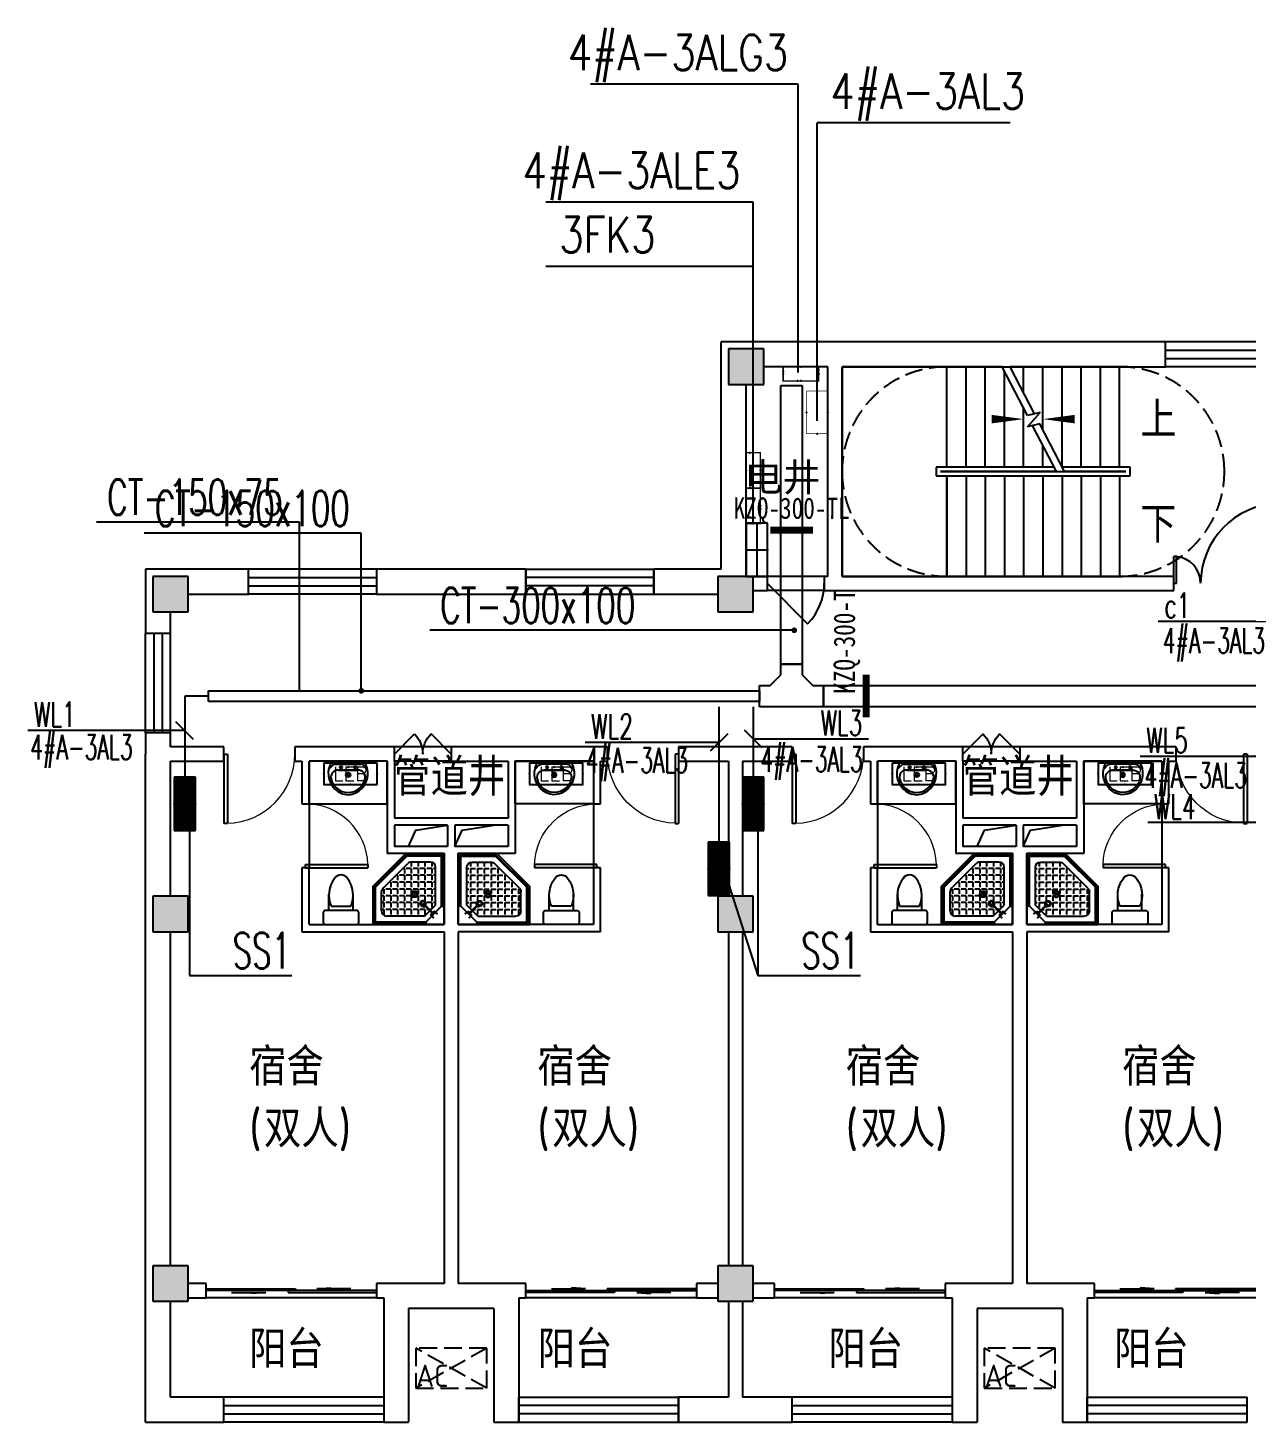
# Model space of a CAD drawing. Extents: x 1725663 to 4653551, y -550461 to 248782.
# Drawn here: x 2058594 to 2075735, y -387154 to -367536 of the extents above; entities that cross this region are included whole.
import ezdxf
from ezdxf.enums import TextEntityAlignment as Align

# ---------------------------------------------------------------- set-up
doc = ezdxf.new("R2010")
doc.units = 0
doc.header["$LTSCALE"] = 1000
doc.linetypes.add('DASH', pattern=[0.35, 0.25, -0.1])
for name, color, linetype in [('0-底图', 7, 'Continuous'), ('A-FLOR-STRS', 140, 'Continuous'), ('CABLETRAY', 4, 'Continuous'), ('CABLETRAY_DIM', 3, 'Continuous'), ('CLAYER', 7, 'Continuous'), ('COLUMN', 255, 'Continuous'), ('DBZ', 7, 'Continuous'), ('DIM-照明', 3, 'Continuous'), ('DIM-箱柜', 7, 'Continuous'), ('DIM_SYMB', 3, 'Continuous'), ('DOOR_FIRE', 4, 'Continuous'), ('EQUIP-箱柜', 3, 'Continuous'), ('PUB_HATCH', 8, 'Continuous'), ('PUB_TEXT', 7, 'Continuous'), ('STAIR', 2, 'Continuous'), ('TEL_LEAD', 3, 'Continuous'), ('TEL_TEXT', 7, 'Continuous'), ('WALL', 2, 'Continuous'), ('WINDOW', 4, 'Continuous'), ('WIRE-照明', 6, 'Continuous'), ('抗震支吊架', 2, 'Continuous'), ('洁具', 213, 'Continuous'), ('空调外机', 211, 'Continuous')]:
    doc.layers.add(name, color=color, linetype=linetype)
doc.styles.add('_TCH_DIM', font='SIMPLEX', dxfattribs={"width": 0.8, "height": 5, "bigfont": 'HZTXT'})
doc.styles.add('_TEL_DIM', font='SIMPLEX', dxfattribs={"width": 0.8, "height": 3.5, "bigfont": 'HZTXT'})
doc.styles.add('kzcad', font='', dxfattribs={"width": 0.8})
doc.styles.get("Standard").update_dxf_attribs({"font": 'geniso.shx', "bigfont": 'hztxt.shx'})
doc.styles.add('黑体', font='')
doc.styles.get('kzcad').set_extended_font_data('SimSun')
doc.styles.get('黑体').set_extended_font_data('SimHei')

# ---------------------------------------------------------------- blocks, each defined once
blk = doc.blocks.new('$equip_U$00000177(WIN7-PC-dian)')
at = {"const_width": 0.02}
blk.add_lwpolyline([(-0.6, 0.6), (0.6, 0.6), (0.6, 0), (-0.6, 0)], close=True, dxfattribs=at)
for p in [(0, 0.6), (-0.6, 0.3), (0, 0), (0.6, 0.3)]:
    blk.add_point(p)
at = {"color": 7, "style": '_TEL_DIM', "flags": 1}
for tag in ['A', 'REMARK']:
    blk.add_attdef(tag, text='', height=0.00002, dxfattribs=at).set_placement((0, 0), align=Align.MIDDLE_CENTER)
blk = doc.blocks.new('fdsefg')
at = {"layer": 'EQUIP-箱柜', "const_width": 20}
blk.add_lwpolyline([(21301, 11505), (21801, 11505), (21801, 11305), (21301, 11305)], close=True, dxfattribs=at)
at = {"layer": 'EQUIP-箱柜'}
for p in [(21601, 11505), (21301, 11355), (21801, 11372)]:
    blk.add_point(p, dxfattribs=at)
blk = doc.blocks.new('$equip_U$00000181(WIN7-PC-dian)')
for p in [(0, 0.4), (-0.5, 0.2), (0, 0), (0.5, 0.2)]:
    blk.add_point(p)
at = {"xscale": 0.002, "yscale": 0.002, "zscale": 0.002}
blk.add_blockref('fdsefg', (-43.101, -22.61), dxfattribs=at)
at = {"color": 7, "style": '_TEL_DIM', "flags": 1}
for tag in ['A', 'REMARK']:
    blk.add_attdef(tag, text='', height=0.00002, dxfattribs=at).set_placement((0, 0), align=Align.MIDDLE_CENTER)
at = {"color": 7, "style": '_TEL_DIM'}
blk.add_attdef('$TEXT$', text='', height=0.00002, dxfattribs=at).set_placement((0.1, 0), align=Align.MIDDLE_CENTER)
blk = doc.blocks.new('*X490')
at = {"color": 0}
for p, q in [((-250, 33), (-83, 200)), ((-250, 68), (-118, 200)), ((-250, 104), (-154, 200)), ((-250, 139), (-189, 200)), ((-250, 174), (-224, 200)), ((-247, 0), (-47, 200)), ((-212, 0), (-12, 200)), ((-177, 0), (23, 200)), ((-141, 0), (59, 200)), ((-106, 0), (94, 200)), ((-71, 0), (129, 200)), ((-35, 0), (165, 200)), ((0, 0), (200, 200)), ((35, 0), (235, 200)), ((71, 0), (250, 179)), ((106, 0), (250, 144)), ((141, 0), (250, 109)), ((177, 0), (250, 73)), ((212, 0), (250, 38)), ((247, 0), (250, 3))]:
    blk.add_line(p, q, dxfattribs=at)
blk = doc.blocks.new('$equip$00002943')
for p, q in [((-0.75, 0.6), (-0.75, 0)), ((0.75, 0.6), (-0.75, 0.6)), ((0.75, 0), (0.75, 0.6)), ((-0.75, 0), (0.75, 0))]:
    blk.add_line(p, q)
for points, const_width in [([(-0.75, 0.3), (0.75, 0.3)], 0.6), ([(-0.75, 0.6), (-0.75, 0), (0.75, 0), (0.75, 0.6), (-0.75, 0.6), (-0.75, 0)], 0.02)]:
    blk.add_lwpolyline(points, dxfattribs=dict(const_width=const_width))
for p in [(0, 0.6), (-0.75, 0.3), (0, 0), (0.75, 0.3)]:
    blk.add_point(p)
at = {"xscale": 0.00300000000061118, "yscale": 0.00300000000061118, "zscale": 0.00300000000061118}
blk.add_blockref('*X490', (0, 0), dxfattribs=at)
at = {"color": 7, "style": '_TEL_DIM', "flags": 1}
for tag in ['A', 'REMARK']:
    blk.add_attdef(tag, text='', height=0.00002, dxfattribs=at).set_placement((0, 0), align=Align.MIDDLE_CENTER)
blk = doc.blocks.new('$equip$00002936')
for p, q in [((-0.75, 0.6), (-0.75, 0)), ((0.75, 0.6), (-0.75, 0.6)), ((0, 0), (0, 0.6)), ((0.75, 0), (0.75, 0.6)), ((-0.75, 0.3), (0.75, 0.3)), ((-0.75, 0), (0.75, 0))]:
    blk.add_line(p, q)
at = {"const_width": 0.02}
blk.add_lwpolyline([(-0.75, 0.6), (-0.75, 0), (0.75, 0), (0.75, 0.6), (-0.75, 0.6), (-0.75, 0)], dxfattribs=at)
for p in [(0, 0.6), (-0.75, 0.3), (0, 0), (0.75, 0.3)]:
    blk.add_point(p)
at = {"color": 7, "style": '_TEL_DIM', "flags": 1}
for tag in ['A', 'REMARK']:
    blk.add_attdef(tag, text='', height=0.00002, dxfattribs=at).set_placement((0, 0), align=Align.MIDDLE_CENTER)
blk = doc.blocks.new('$equip$00002908')
for p, q in [((0.75, 0.6), (-0.75, 0.6)), ((-0.75, 0.6), (-0.75, 0)), ((0.75, 0), (0.75, 0.6)), ((-0.75, 0), (0.75, 0))]:
    blk.add_line(p, q)
at = {"const_width": 0.04}
blk.add_lwpolyline([(-0.75, 0.6), (-0.75, 0), (0.75, 0), (0.75, 0.6), (-0.75, 0.6), (-0.75, 0)], dxfattribs=at)
for p in [(0, 0.6), (-0.75, 0.3), (0, 0), (0.75, 0.3)]:
    blk.add_point(p)
at = {"color": 7, "style": '_TEL_DIM'}
blk.add_attdef('$TEXT$', text='', height=0.4, dxfattribs=at).set_placement((0, 0.3), align=Align.MIDDLE_CENTER)
at = {"color": 7, "style": '_TEL_DIM', "flags": 1}
for tag in ['A', 'REMARK']:
    blk.add_attdef(tag, text='', height=0.00002, dxfattribs=at).set_placement((0, 0), align=Align.MIDDLE_CENTER)
blk = doc.blocks.new('1F平面-CAD导入_dwg_Drawing4_t3_dwg_$plan$00001613-474159-1F-927810-1F')
at = {"layer": '洁具'}
for p, q in [((-30, 250), (-170, 250)), ((-200, 170), (-430, 170)), ((-260, -140), (-260, 140)), ((-200, -170), (-200, -220)), ((-170, -250), (-30, -250))]:
    blk.add_line(p, q, dxfattribs=at)
for points in [[(-200, 220), (-200, 170), (-200, -170), (-430, -170)], [(0, -220), (0, 220)]]:
    blk.add_lwpolyline(points, dxfattribs=at)
for centre, radius, start, end in [((-170, 220), 30, 90, 180), ((-30, 220), 30, 0, 90), ((-590, 0), 110, 123.4509, 236.5491), ((-413, -227), 398, 67.4505, 126.6381), ((-413, 227), 398, 233.3619, 292.5495), ((-170, -220), 30, 180, 270), ((-30, -220), 30, 270, 0)]:
    blk.add_arc(centre, radius, start, end, dxfattribs=at)
blk = doc.blocks.new('$lvtry$00000169')
at = {"color": 0}
for p, q in [((259, -36), (259, 0)), ((259, -36), (36, -259)), ((276, -120), (120, -276)), ((144, -151), (291, -298)), ((151, -144), (298, -291)), ((259, -24), (976, -24)), ((259, -36), (964, -36)), ((270, -213), (270, -143)), ((276, -120), (808, -120)), ((366, -213), (366, -143)), ((462, -213), (462, -143)), ((558, -213), (558, -143)), ((655, -213), (655, -143)), ((751, -213), (751, -143)), ((847, -213), (847, -143)), ((880, -192), (880, -460)), ((964, -36), (976, -24)), ((964, -36), (964, -525)), ((976, -24), (976, -530)), ((36, -259), (0, -259)), ((24, -259), (24, -976)), ((36, -259), (36, -964)), ((120, -276), (120, -808)), ((120, -309), (147, -309)), ((173, -309), (173, -239)), ((173, -309), (243, -309)), ((173, -405), (173, -335)), ((183, -213), (205, -213)), ((220, -213), (243, -213)), ((270, -213), (340, -213)), ((270, -263), (270, -239)), ((270, -405), (270, -335)), ((334, -309), (340, -309)), ((366, -213), (436, -213)), ((366, -309), (366, -239)), ((366, -309), (436, -309)), ((366, -405), (366, -335)), ((462, -213), (532, -213)), ((462, -309), (462, -239)), ((462, -309), (532, -309)), ((462, -405), (462, -335)), ((558, -213), (628, -213)), ((558, -309), (558, -239)), ((558, -309), (628, -309)), ((558, -405), (558, -335)), ((655, -213), (725, -213)), ((655, -309), (655, -239)), ((655, -309), (725, -309)), ((655, -405), (655, -335)), ((751, -213), (821, -213)), ((751, -309), (751, -239)), ((751, -309), (821, -309)), ((751, -405), (751, -335)), ((847, -213), (880, -213)), ((847, -309), (847, -239)), ((847, -309), (880, -309)), ((847, -405), (847, -335)), ((120, -405), (147, -405)), ((120, -501), (147, -501)), ((173, -405), (243, -405)), ((173, -501), (173, -431)), ((173, -501), (243, -501)), ((173, -598), (173, -528)), ((270, -405), (340, -405)), ((270, -501), (270, -431)), ((270, -501), (340, -501)), ((270, -598), (270, -528)), ((366, -405), (379, -405)), ((366, -501), (366, -431)), ((366, -501), (436, -501)), ((366, -598), (366, -528)), ((462, -405), (532, -405)), ((462, -501), (462, -431)), ((462, -501), (532, -501)), ((462, -598), (462, -528)), ((859, -511), (511, -859)), ((964, -525), (525, -964)), ((976, -530), (530, -976)), ((558, -405), (628, -405)), ((558, -501), (558, -431)), ((558, -501), (628, -501)), ((558, -598), (558, -528)), ((655, -405), (725, -405)), ((655, -501), (655, -431)), ((655, -501), (725, -501)), ((655, -598), (655, -528)), ((751, -405), (821, -405)), ((751, -501), (751, -431)), ((751, -501), (821, -501)), ((751, -598), (751, -528)), ((847, -405), (880, -405)), ((847, -501), (847, -431)), ((847, -501), (867, -501)), ((964, -525), (976, -530)), ((120, -598), (147, -598)), ((120, -694), (147, -694)), ((173, -598), (243, -598)), ((173, -694), (173, -624)), ((173, -694), (243, -694)), ((173, -790), (173, -720)), ((270, -598), (340, -598)), ((270, -694), (270, -624)), ((270, -694), (340, -694)), ((270, -790), (270, -720)), ((366, -598), (436, -598)), ((366, -694), (366, -624)), ((366, -694), (436, -694)), ((366, -790), (366, -720)), ((462, -598), (532, -598)), ((462, -694), (462, -624)), ((462, -694), (532, -694)), ((462, -790), (462, -720)), ((558, -598), (628, -598)), ((558, -694), (558, -624)), ((558, -694), (628, -694)), ((558, -790), (558, -720)), ((655, -598), (725, -598)), ((655, -694), (655, -624)), ((655, -694), (676, -694)), ((751, -598), (773, -598)), ((36, -964), (24, -976)), ((24, -976), (530, -976)), ((36, -964), (525, -964)), ((120, -790), (147, -790)), ((173, -790), (243, -790)), ((173, -878), (173, -816)), ((192, -880), (460, -880)), ((270, -790), (340, -790)), ((270, -880), (270, -816)), ((366, -790), (436, -790)), ((366, -880), (366, -816)), ((462, -790), (532, -790)), ((462, -880), (462, -816)), ((525, -964), (530, -976)), ((558, -790), (580, -790))]:
    blk.add_line(p, q, dxfattribs=at)
blk.add_lwpolyline([(0, 0), (0, -1000), (540, -1000), (1000, -540), (1000, 0)], close=True)
for points in [[(0, 0), (0, -1000)], [(0, 0), (1000, 0)], [(1000, 0), (1000, -540)], [(136, -190), (148, -178), (132, -162), (121, -174)], [(190, -136), (178, -148), (162, -132), (174, -121)], [(1000, -540), (540, -1000)], [(0, -1000), (540, -1000)]]:
    blk.add_lwpolyline(points, close=True, dxfattribs=at)
for radius in [43.8, 31.1]:
    blk.add_circle((416, -428), radius, dxfattribs=at)
for centre, radius, start, end in [((808, -192), 72, 0, 90), ((296, -296), 40.6, 142.583, 128.4197), ((296, -296), 28.6, 145.828, 125.6599), ((808, -460), 72, 315, 0), ((192, -808), 72, 180, 270), ((460, -808), 72, 270, 315)]:
    blk.add_arc(centre, radius, start, end, dxfattribs=at)
for p in [(103, -156, 0), (156, -102, 0), (416, -428, 0)]:
    blk.add_point(p, dxfattribs=at)
blk = doc.blocks.new('$lvtry$00000178')
at = {"color": 0}
for p, q in [((-238, 0), (238, 0)), ((-214, -36), (-272, -91)), ((-180, -23), (180, -23)), ((-142, -105), (140, -105)), ((140, -105), (-142, -105)), ((216, -37), (268, -91))]:
    blk.add_line(p, q, dxfattribs=at)
blk.add_lwpolyline([(-104, -430, 0.224698), (110, -425, 0.348046), (269, -79), (239, 0), (-241, 0), (-271, -79, 0.356844)], format="xyb", close=True, dxfattribs=at)
for centre, radius in [((-100, -65), 16.3), ((1, -172), 31.6), ((100, -65), 16.3)]:
    blk.add_circle(centre, radius, dxfattribs=at)
at = {"color": 0, "lineweight": 13}
blk.add_circle((1, -172), 23, dxfattribs=at)
at = {"color": 0}
for centre, radius, start, end in [((-142, -205), 100, 90, 190.5602), ((-180, -73), 50, 90, 133.181), ((140, -205), 100, 349.4398, 90), ((180, -73), 50, 44.5607, 90), ((-1, -179), 243, 190.5602, 349.4398)]:
    blk.add_arc(centre, radius, start, end, dxfattribs=at)
for p in [(0, -65), (1, -172)]:
    blk.add_point(p, dxfattribs=at)
blk = doc.blocks.new('A$C70365C93')
at = {"layer": '洁具'}
blk.add_lwpolyline([(-1900, 2300), (-1900, 1700), (-800, 1700), (-800, 2300)], close=True, dxfattribs=at)
blk.add_blockref('$lvtry$00000178', (-1350, 2280), dxfattribs=at)
at = {"layer": '洁具', "rotation": 180}
blk.add_blockref('$lvtry$00000169', (0, 0), dxfattribs=at)
at = {"layer": '洁具', "extrusion": (0, 0, -1), "xscale": -1, "zscale": -1, "rotation": 90}
blk.add_blockref('1F平面-CAD导入_dwg_Drawing4_t3_dwg_$plan$00001613-474159-1F-927810-1F', (1450, 0), dxfattribs=at)
blk = doc.blocks.new('A$Cf5a72a1b')
at = {"layer": '空调外机', "linetype": 'DASH'}
for p, q in [((1000, 563), (0, 0)), ((1000, 0), (0, 563))]:
    blk.add_line(p, q, dxfattribs=at)
blk.add_lwpolyline([(1000, 563), (0, 563), (0, 0), (1000, 0)], close=True, dxfattribs=at)
at = {"layer": 'PUB_TEXT'}
blk.add_text('AC', height=315, dxfattribs=at).set_placement((5, 18))
blk = doc.blocks.new('$DorLib2D$00000131')
at = {"color": 0, "linetype": 'Continuous'}
for p, q in [((0.15, 0.125), (0.2319, 0.1973)), ((0.2319, 0.1973), (0.2319, 0.125)), ((-0.5, 0.125), (-0.5, 0)), ((0.0192, 0.125), (-0.5, 0.125)), ((0.0192, 0), (0.0192, 0.125)), ((0.35, 0.125), (0.15, 0.125)), ((-0.5, 0), (0.0192, 0)), ((-0.024, 0), (0.5, 0)), ((-0.024, -0.125), (-0.024, 0)), ((0.5, 0), (0.5, -0.125)), ((-0.35, -0.125), (-0.15, -0.125)), ((-0.2319, -0.1973), (-0.2319, -0.125)), ((-0.15, -0.125), (-0.2319, -0.1973)), ((0.5, -0.125), (-0.024, -0.125))]:
    blk.add_line(p, q, dxfattribs=at)
blk = doc.blocks.new('$WINLIB2D$00000001')
at = {"color": 0}
for points in [[(-0.5, 0.5), (-0.5, -0.5)], [(-0.5, 0.5), (0.5, 0.5)], [(0.5, -0.5), (0.5, 0.5)], [(0.5, 0.1667), (-0.5, 0.1667)], [(0.5, -0.1667), (-0.5, -0.1667)], [(-0.5, -0.5), (0.5, -0.5)]]:
    blk.add_lwpolyline(points, dxfattribs=at)
blk = doc.blocks.new('$DorLib2D$00000114')
at = {"color": 0}
blk.add_line((0.5, 0), (-0.207, 0.707), dxfattribs=at)
blk.add_arc((0.5, 0), 1, 135, 180, dxfattribs=at)
blk = doc.blocks.new('$DorLib2D$00000225')
at = {"color": 0}
for p, q in [((0.475, -0.001), (0.475, 0.752)), ((0.475, 0.752), (0.5, 0.752)), ((0.5, -0.001), (0.5, 0.752)), ((-0.5, 0), (-0.5, 0.252)), ((-0.475, 0.252), (-0.5, 0.252)), ((-0.475, 0), (-0.475, 0.252)), ((-0.475, 0), (-0.5, 0)), ((0.475, -0.001), (0.5, -0.001))]:
    blk.add_line(p, q, dxfattribs=at)
for centre, radius, start, end in [((0.505, -0.002), 0.755, 92.2493, 179.7238), ((-0.501, 0.003), 0.251, 359.7899, 84.0974)]:
    blk.add_arc(centre, radius, start, end, dxfattribs=at)
blk = doc.blocks.new('$DorLib2D$00000116')
at = {"color": 0}
for p, q in [((-0.5, 0), (-0.146, 0.354)), ((0.5, 0), (0.146, 0.354))]:
    blk.add_line(p, q, dxfattribs=at)
for centre, start, end in [((-0.5, 0), 0, 45), ((0.5, 0), 135, 180)]:
    blk.add_arc(centre, 0.5, start, end, dxfattribs=at)
blk = doc.blocks.new('$DorLib2D$00000001')
for p, q in [((0.45, 0.975), (0.5, 0.975)), ((0.45, 0), (0.45, 0.975)), ((0.5, 0), (0.5, 0.975)), ((0.5, 0), (0.45, 0))]:
    blk.add_line(p, q)
at = {"lineweight": 13}
blk.add_arc((0.475, 0), 0.975, 91.4693, 180, dxfattribs=at)
blk = doc.blocks.new('ugjhk')
at = {"layer": 'PUB_HATCH'}
for points in [[(1505207, -290920.8), (1505207, -291420.8), (1505707, -291420.8), (1505707, -290920.8)], [(1497107, -294620.8), (1497607, -294620.8), (1497607, -294120.8), (1497107, -294120.8)], [(1505057, -294620.8), (1505557, -294620.8), (1505557, -294120.8), (1505057, -294120.8)], [(1497107, -299120.8), (1497607, -299120.8), (1497607, -298620.8), (1497107, -298620.8)], [(1505057, -299120.8), (1505557, -299120.8), (1505557, -298620.8), (1505057, -298620.8)], [(1497107, -304320.8), (1497607, -304320.8), (1497607, -303820.8), (1497107, -303820.8)], [(1505057, -304320.8), (1505557, -304320.8), (1505557, -303820.8), (1505057, -303820.8)]]:
    blk.add_hatch(color=256, dxfattribs=at).paths.add_polyline_path(points)
for points in [[(1500707, -297920.8), (1500810.6, -297690.5), (1501257, -297620.8)], [(1501357, -297920.8), (1501460.6, -297690.5), (1501907, -297620.8)], [(1508707, -297920.8), (1508810.6, -297690.5), (1509257, -297620.8)], [(1509357, -297920.8), (1509460.6, -297690.5), (1509907, -297620.8)]]:
    blk.add_lwpolyline(points)
at = {"layer": 'A-FLOR-STRS'}
for p, q in [((1508282, -291170.8), (1506807, -291170.8)), ((1506807, -291170.8), (1506807, -294120.8)), ((1509057.4, -291170.8), (1508282, -291170.8)), ((1508282, -292585.8), (1508282, -291170.8)), ((1508282, -292585.8), (1508282, -291170.8)), ((1508552, -292585.8), (1508552, -291170.8)), ((1508822, -292585.8), (1508822, -291170.8)), ((1509414.2, -291857.4), (1509057.4, -291170.8)), ((1509092, -292585.8), (1509092, -291237.3)), ((1510712, -291170.8), (1509170.1, -291170.8)), ((1509515.3, -291835.1), (1509170.1, -291170.8)), ((1509362, -291540), (1509362, -291170.8)), ((1509632, -292059.7), (1509632, -291170.8)), ((1509902, -292579.3), (1509902, -291170.8)), ((1510172, -292585.8), (1510172, -291170.8)), ((1510442, -292585.8), (1510442, -291170.8)), ((1510712, -292585.8), (1510712, -291170.8)), ((1509362, -292585.8), (1509362, -291756.9)), ((1509596.6, -291817.2), (1509414.2, -291857.4)), ((1509414.7, -292015.3), (1509596.6, -291817.2)), ((1509589, -291976.8), (1509414.7, -292015.3)), ((1509823.9, -292645.8), (1509487.9, -291999.2)), ((1509936.6, -292645.8), (1509589, -291976.8)), ((1509632, -292585.8), (1509632, -292276.5)), ((1509792.7, -292585.8), (1508132, -292585.8)), ((1508132, -292585.8), (1508132, -292705.8)), ((1509823.9, -292645.8), (1508192, -292645.8)), ((1508192, -292645.8), (1508192, -292645.8)), ((1508192, -292645.8), (1509823.9, -292645.8)), ((1509823.9, -292645.8), (1508282, -292645.8)), ((1508282, -292645.8), (1510712, -292645.8)), ((1510862, -292585.8), (1509905.4, -292585.8)), ((1510712, -292645.8), (1509936.6, -292645.8)), ((1510802, -292645.8), (1509936.6, -292645.8)), ((1509936.6, -292645.8), (1510802, -292645.8)), ((1510712, -292645.8), (1510712, -292645.8)), ((1510802, -292645.8), (1510802, -292645.8)), ((1510862, -292705.8), (1510862, -292585.8)), ((1508132, -292705.8), (1510862, -292705.8)), ((1508282, -292705.8), (1508282, -294120.8)), ((1508282, -294120.8), (1508282, -292705.8)), ((1508552, -292705.8), (1508552, -294120.8)), ((1508822, -292705.8), (1508822, -294120.8)), ((1509092, -292705.8), (1509092, -294120.8)), ((1509362, -292705.8), (1509362, -294120.8)), ((1509632, -292705.8), (1509632, -294120.8)), ((1509902, -292705.8), (1509902, -294120.8)), ((1510172, -292705.8), (1510172, -294120.8)), ((1510442, -292705.8), (1510442, -294120.8)), ((1510712, -292705.8), (1510712, -294120.8)), ((1506807, -294120.8), (1508282, -294120.8)), ((1508282, -294120.8), (1510712, -294120.8))]:
    blk.add_line(p, q, dxfattribs=at)
at = {"layer": 'COLUMN'}
for p, q in [((1505207, -290920.8), (1505207, -291420.8)), ((1505707, -290920.8), (1505207, -290920.8)), ((1505707, -291420.8), (1505707, -290920.8)), ((1505207, -291420.8), (1505707, -291420.8)), ((1497607, -294120.8), (1497107, -294120.8)), ((1497107, -294120.8), (1497107, -294620.8)), ((1497607, -294620.8), (1497607, -294120.8)), ((1505557, -294120.8), (1505057, -294120.8)), ((1505057, -294120.8), (1505057, -294620.8)), ((1505557, -294620.8), (1505557, -294120.8)), ((1497107, -294620.8), (1497607, -294620.8)), ((1505057, -294620.8), (1505557, -294620.8)), ((1497607, -298620.8), (1497107, -298620.8)), ((1497107, -298620.8), (1497107, -299120.8)), ((1497607, -299120.8), (1497607, -298620.8)), ((1505557, -298620.8), (1505057, -298620.8)), ((1505057, -298620.8), (1505057, -299120.8)), ((1505557, -299120.8), (1505557, -298620.8)), ((1497107, -299120.8), (1497607, -299120.8)), ((1505057, -299120.8), (1505557, -299120.8)), ((1497607, -303820.8), (1497107, -303820.8)), ((1497107, -303820.8), (1497107, -304320.8)), ((1497607, -304320.8), (1497607, -303820.8)), ((1505557, -303820.8), (1505057, -303820.8)), ((1505057, -303820.8), (1505057, -304320.8)), ((1505557, -304320.8), (1505557, -303820.8)), ((1497107, -304320.8), (1497607, -304320.8)), ((1505057, -304320.8), (1505557, -304320.8))]:
    blk.add_line(p, q, dxfattribs=at)
at = {"layer": 'DIM_SYMB'}
for points in [[(1510847, -293383.3, 0, 0, 0), (1507544.5, -293383.3, 0, 0, 0), (1507544.5, -291908.3, 0, 0, 0), (1509362, -291908.3, 0, 120, 0), (1508912, -291908.3, 0, 0, 0)], [(1510847, -291908.3, 0, 0, 0), (1509632, -291908.3, 0, 120, 0), (1510082, -291908.3, 0, 0, 0)]]:
    blk.add_lwpolyline(points, format="xyseb", dxfattribs=at)
at = {"layer": 'DOOR_FIRE'}
for p, q in [((1506557, -294120.8, 100), (1505757, -294120.8, 100)), ((1506557, -294320.8, 100), (1505757, -294320.8, 100)), ((1501307, -296520.8), (1500507, -296520.8)), ((1509307, -296520.8), (1508507, -296520.8)), ((1501307, -296720.8), (1500507, -296720.8)), ((1509307, -296720.8), (1508507, -296720.8))]:
    blk.add_line(p, q, dxfattribs=at)
at = {"layer": 'STAIR', "color": 9, "linetype": 'DASH'}
for p, q in [((1506807, -292645.8), (1506807, -292645.8)), ((1512187, -292645.8), (1512187, -292645.8))]:
    blk.add_line(p, q, dxfattribs=at)
for points in [[(1508282, -291170.8, 0.4142136), (1506807, -292645.8)], [(1510712, -291170.8, -0.4142136), (1512187, -292645.8)], [(1508282, -294120.8, -0.4142136), (1506807, -292645.8)], [(1510712, -294120.8, 0.4142136), (1512187, -292645.8)]]:
    blk.add_lwpolyline(points, format="xyb", dxfattribs=at)
at = {"layer": 'WALL'}
for p, q in [((1506707, -290820.8), (1505107, -290820.8)), ((1505107, -294020.8), (1505107, -290820.8)), ((1511357, -290820.8), (1506707, -290820.8)), ((1511357, -291170.8), (1511357, -290820.8)), ((1506607, -291170.8), (1505707, -291170.8)), ((1506607, -294120.8), (1506607, -291170.8)), ((1506807, -294120.8), (1506807, -291170.8)), ((1506807, -291170.8), (1511357, -291170.8)), ((1505457, -294120.8), (1505457, -291420.8)), ((1497007, -294020.8), (1497007, -294920.8)), ((1498457, -294020.8), (1497007, -294020.8)), ((1498457, -294370.8), (1498457, -294020.8)), ((1502357, -294020.8), (1500257, -294020.8)), ((1500257, -294020.8), (1500257, -294370.8)), ((1502357, -294370.8), (1502357, -294020.8)), ((1505107, -294020.8), (1504157, -294020.8)), ((1504157, -294020.8), (1504157, -294370.8)), ((1505757, -294120.8), (1505557, -294120.8)), ((1505757, -294320.8), (1505757, -294120.8)), ((1506607, -294120.8), (1506557, -294120.8)), ((1506557, -294120.8), (1506557, -294320.8)), ((1511477, -294120.8), (1506807, -294120.8)), ((1511477, -294320.8), (1511477, -294120.8)), ((1497607, -294370.8), (1498457, -294370.8)), ((1500257, -294370.8), (1502357, -294370.8)), ((1504157, -294370.8), (1505057, -294370.8)), ((1505557, -294320.8), (1505757, -294320.8)), ((1506557, -294320.8), (1506707, -294320.8)), ((1506707, -294320.8), (1511477, -294320.8)), ((1497357, -294920.8), (1497357, -294620.8)), ((1497007, -294920.8), (1497357, -294920.8)), ((1497357, -296320.8), (1497007, -296320.8)), ((1497007, -296320.8), (1497007, -296620.8)), ((1497357, -296520.8), (1497357, -296320.8)), ((1498107, -296520.8), (1497357, -296520.8)), ((1498107, -296720.8), (1498107, -296520.8)), ((1499207, -296520.8), (1499107, -296520.8)), ((1499107, -296520.8), (1499107, -296720.8)), ((1500407, -296520.8), (1499207, -296520.8)), ((1500507, -296520.8), (1500407, -296520.8)), ((1500507, -296720.8), (1500507, -296520.8)), ((1502207, -296520.8), (1501307, -296520.8)), ((1501307, -296520.8), (1501307, -296720.8)), ((1503407, -296520.8), (1502207, -296520.8)), ((1503507, -296520.8), (1503407, -296520.8)), ((1503507, -296720.8), (1503507, -296520.8)), ((1505307, -296520.8), (1504507, -296520.8)), ((1504507, -296520.8), (1504507, -296720.8)), ((1506107, -296520.8), (1505307, -296520.8)), ((1506107, -296720.8), (1506107, -296520.8)), ((1507207, -296520.8), (1507107, -296520.8)), ((1507107, -296520.8), (1507107, -296720.8)), ((1508407, -296520.8), (1507207, -296520.8)), ((1508507, -296520.8), (1508407, -296520.8)), ((1508507, -296720.8), (1508507, -296520.8)), ((1510207, -296520.8), (1509307, -296520.8)), ((1509307, -296520.8), (1509307, -296720.8)), ((1511407, -296520.8), (1510207, -296520.8)), ((1511507, -296520.8), (1511407, -296520.8)), ((1511507, -296720.8), (1511507, -296520.8)), ((1497007, -298870.8), (1497007, -296620.8)), ((1497357, -298620.8), (1497357, -296720.8)), ((1497357, -296720.8), (1498107, -296720.8)), ((1499107, -296720.8), (1499207, -296720.8)), ((1499207, -296720.8), (1499207, -297320.8)), ((1500407, -296720.8), (1499307, -296720.8)), ((1499307, -297320.8), (1499307, -296720.8)), ((1500407, -296720.8), (1500407, -297520.8)), ((1500507, -296720.8), (1500507, -297520.8)), ((1501307, -296720.8), (1502107, -296720.8)), ((1502107, -296720.8), (1502107, -297520.8)), ((1503307, -296720.8), (1502207, -296720.8)), ((1502207, -296720.8), (1502207, -297520.8)), ((1503307, -296720.8), (1503307, -297320.8)), ((1503407, -297320.8), (1503407, -296720.8)), ((1503407, -296720.8), (1503507, -296720.8)), ((1504507, -296720.8), (1505207, -296720.8)), ((1505207, -296720.8), (1505207, -298620.8)), ((1505407, -296720.8), (1506107, -296720.8)), ((1505407, -296720.8), (1505407, -298620.8)), ((1507107, -296720.8), (1507207, -296720.8)), ((1507207, -296720.8), (1507207, -297320.8)), ((1508407, -296720.8), (1507307, -296720.8)), ((1507307, -297320.8), (1507307, -296720.8)), ((1508407, -296720.8), (1508407, -297520.8)), ((1508507, -296720.8), (1508507, -297520.8)), ((1509307, -296720.8), (1510107, -296720.8)), ((1510107, -296720.8), (1510107, -297520.8)), ((1511307, -296720.8), (1510207, -296720.8)), ((1510207, -296720.8), (1510207, -297520.8)), ((1511307, -296720.8), (1511307, -297320.8)), ((1511407, -297320.8), (1511407, -296720.8)), ((1511407, -296720.8), (1511507, -296720.8)), ((1499207, -297320.8), (1499307, -297320.8)), ((1503307, -297320.8), (1503407, -297320.8)), ((1507207, -297320.8), (1507307, -297320.8)), ((1511307, -297320.8), (1511407, -297320.8)), ((1500407, -297520.8), (1500407, -298020.8)), ((1501307, -297520.8), (1500507, -297520.8)), ((1502107, -297520.8), (1501307, -297520.8)), ((1502207, -297520.8), (1502207, -298020.8)), ((1508407, -297520.8), (1508407, -298020.8)), ((1509307, -297520.8), (1508507, -297520.8)), ((1510107, -297520.8), (1509307, -297520.8)), ((1510207, -297520.8), (1510207, -298020.8)), ((1501257, -297620.8), (1500507, -297620.8)), ((1500507, -297620.8), (1500507, -297920.8)), ((1501257, -297620.8), (1501257, -297920.8)), ((1502107, -297620.8), (1501357, -297620.8)), ((1501357, -297620.8), (1501357, -297920.8)), ((1502107, -297620.8), (1502107, -297920.8)), ((1509257, -297620.8), (1508507, -297620.8)), ((1508507, -297620.8), (1508507, -297920.8)), ((1509257, -297620.8), (1509257, -297920.8)), ((1510107, -297620.8), (1509357, -297620.8)), ((1509357, -297620.8), (1509357, -297920.8)), ((1510107, -297620.8), (1510107, -297920.8)), ((1501257, -297920.8), (1500507, -297920.8)), ((1502107, -297920.8), (1501357, -297920.8)), ((1509257, -297920.8), (1508507, -297920.8)), ((1510107, -297920.8), (1509357, -297920.8)), ((1501207, -298020.8), (1500407, -298020.8)), ((1501207, -298020.8), (1501207, -299020.8)), ((1501407, -298020.8), (1501407, -299020.8)), ((1502207, -298020.8), (1501407, -298020.8)), ((1509207, -298020.8), (1508407, -298020.8)), ((1509207, -298020.8), (1509207, -299020.8)), ((1509407, -298020.8), (1509407, -299020.8)), ((1510207, -298020.8), (1509407, -298020.8)), ((1499307, -298220.8), (1499207, -298220.8)), ((1499207, -298220.8), (1499207, -299120.8)), ((1499307, -299020.8), (1499307, -298220.8)), ((1503407, -298220.8), (1503307, -298220.8)), ((1503307, -298220.8), (1503307, -299020.8)), ((1503407, -299120.8), (1503407, -298220.8)), ((1507307, -298220.8), (1507207, -298220.8)), ((1507207, -298220.8), (1507207, -299120.8)), ((1507307, -299020.8), (1507307, -298220.8)), ((1511407, -298220.8), (1511307, -298220.8)), ((1511307, -298220.8), (1511307, -299020.8)), ((1511407, -299120.8), (1511407, -298220.8)), ((1497007, -304220.8), (1497007, -298870.8)), ((1497357, -303820.8), (1497357, -299120.8)), ((1499207, -299120.8), (1501207, -299120.8)), ((1499307, -299020.8), (1501207, -299020.8)), ((1501207, -299120.8), (1501207, -304070.8)), ((1503307, -299020.8), (1501407, -299020.8)), ((1503407, -299120.8), (1501407, -299120.8)), ((1501407, -299120.8), (1501407, -304070.8)), ((1505207, -299120.8), (1505207, -303820.8)), ((1505407, -299120.8), (1505407, -303820.8)), ((1507207, -299120.8), (1509207, -299120.8)), ((1507307, -299020.8), (1509207, -299020.8)), ((1509207, -299120.8), (1509207, -304070.8)), ((1511307, -299020.8), (1509407, -299020.8)), ((1511407, -299120.8), (1509407, -299120.8)), ((1509407, -299120.8), (1509407, -304070.8)), ((1497007, -306020.8), (1497007, -304220.8)), ((1497857, -304070.8), (1497607, -304070.8)), ((1497857, -304270.8), (1497857, -304070.8)), ((1500607, -304070.8), (1500257, -304070.8)), ((1500257, -304070.8), (1500257, -304270.8)), ((1501207, -304070.8), (1500607, -304070.8)), ((1502007, -304070.8), (1501407, -304070.8)), ((1502357, -304070.8), (1502007, -304070.8)), ((1502357, -304270.8), (1502357, -304070.8)), ((1505057, -304070.8), (1504757, -304070.8)), ((1504757, -304070.8), (1504757, -304270.8)), ((1505857, -304070.8), (1505557, -304070.8)), ((1505857, -304270.8), (1505857, -304070.8)), ((1508607, -304070.8), (1508257, -304070.8)), ((1508257, -304070.8), (1508257, -304270.8)), ((1509207, -304070.8), (1508607, -304070.8)), ((1510007, -304070.8), (1509407, -304070.8)), ((1510357, -304070.8), (1510007, -304070.8)), ((1510357, -304270.8), (1510357, -304070.8)), ((1497357, -305670.8), (1497357, -304320.8)), ((1497607, -304270.8), (1497857, -304270.8)), ((1500257, -304270.8), (1500357, -304270.8)), ((1500357, -304270.8), (1500357, -305670.8)), ((1501307, -304420.8), (1500707, -304420.8)), ((1500707, -304420.8), (1500707, -306020.8)), ((1501907, -304420.8), (1501307, -304420.8)), ((1501907, -304420.8), (1501907, -306020.8)), ((1502257, -304270.8), (1502257, -305670.8)), ((1502257, -304270.8), (1502357, -304270.8)), ((1504757, -304270.8), (1505057, -304270.8)), ((1505207, -304320.8), (1505207, -305670.8)), ((1505407, -304320.8), (1505407, -305670.8)), ((1505557, -304270.8), (1505857, -304270.8)), ((1508257, -304270.8), (1508357, -304270.8)), ((1508357, -304270.8), (1508357, -305670.8)), ((1508707, -304420.8), (1508707, -306020.8)), ((1509307, -304420.8), (1508707, -304420.8)), ((1509907, -304420.8), (1509307, -304420.8)), ((1509907, -304420.8), (1509907, -306020.8)), ((1510257, -304270.8), (1510257, -305670.8)), ((1510257, -304270.8), (1510357, -304270.8)), ((1498107, -305670.8), (1497357, -305670.8)), ((1498107, -306020.8), (1498107, -305670.8)), ((1500357, -305670.8), (1500357, -306020.8)), ((1502257, -306020.8), (1502257, -305670.8)), ((1505207, -305670.8), (1504507, -305670.8)), ((1504507, -305670.8), (1504507, -306020.8)), ((1506107, -305670.8), (1505407, -305670.8)), ((1506107, -306020.8), (1506107, -305670.8)), ((1508357, -305670.8), (1508357, -306020.8)), ((1510257, -306020.8), (1510257, -305670.8)), ((1497007, -306020.8), (1498107, -306020.8)), ((1500357, -306020.8), (1500707, -306020.8)), ((1501907, -306020.8), (1502257, -306020.8)), ((1504507, -306020.8), (1505307, -306020.8)), ((1505307, -306020.8), (1506107, -306020.8)), ((1508357, -306020.8), (1508707, -306020.8)), ((1509907, -306020.8), (1510257, -306020.8))]:
    blk.add_line(p, q, dxfattribs=at)
at = {"layer": 'WINDOW'}
for p, q in [((1499307, -297320.8), (1499307, -298220.8)), ((1503307, -297320.8), (1503307, -298220.8)), ((1507307, -297320.8), (1507307, -298220.8)), ((1511307, -297320.8), (1511307, -298220.8)), ((1500257, -304270.8), (1497857, -304270.8)), ((1504757, -304270.8), (1502357, -304270.8)), ((1508257, -304270.8), (1505857, -304270.8)), ((1512757, -304270.8), (1510357, -304270.8))]:
    blk.add_line(p, q, dxfattribs=at)
for name, p in [('A$C70365C93', (1501207, -299020.8)), ('A$C70365C93', (1509207, -299020.8)), ('A$Cf5a72a1b', (1500807.5, -305544.3)), ('A$Cf5a72a1b', (1508807.5, -305544.3))]:
    blk.add_blockref(name, p)
at = {"xscale": -1, "rotation": 359.9999999999999}
for p in [(1501407, -299020.8), (1509407, -299020.8)]:
    blk.add_blockref('A$C70365C93', p, dxfattribs=at)
at = {"layer": 'DOOR_FIRE', "zscale": 200}
for name, p, xscale, yscale, rotation in [('$DorLib2D$00000225', (1512227, -294220.8), -1500, -1500, 180), ('$DorLib2D$00000114', (1506157, -294220.8), 800, 800, 180), ('$DorLib2D$00000116', (1500907, -296620.8), 800, -800, 179.9999999994664), ('$DorLib2D$00000116', (1508907, -296620.8), 800, -800, 179.9999999994664)]:
    blk.add_blockref(name, p, dxfattribs=dict(at, xscale=xscale, yscale=yscale, rotation=rotation))
at = {"layer": 'WINDOW'}
for name, p, xscale, yscale, zscale, rotation in [('$WINLIB2D$00000001', (1512057, -290995.8), 1400, -350, 1400, 180), ('$WINLIB2D$00000001', (1499357, -294195.8), 1800, -350, 1800, 180.0000000000004), ('$WINLIB2D$00000001', (1503257, -294195.8), -1800, -350, -1800, 180), ('$WINLIB2D$00000001', (1497182, -295620.8), 1400, -350, 1400, 89.99999999999444), ('$DorLib2D$00000001', (1499257, -297770.8), 900, 900, 900, 269.9999999994664), ('$DorLib2D$00000001', (1503357, -297770.8), 900, -900, 900, 269.9999999994664), ('$DorLib2D$00000001', (1507257, -297770.8), 900, 900, 900, 269.9999999994664), ('$DorLib2D$00000001', (1511357, -297770.8), 900, -900, 900, 269.9999999994664), ('$DorLib2D$00000131', (1499057, -304170.8), 2400, 200, 2400, 180), ('$DorLib2D$00000131', (1503557, -304170.8), -2400, 200, -2400, 180), ('$DorLib2D$00000131', (1507057, -304170.8), 2400, 200, 2400, 180), ('$DorLib2D$00000131', (1511557, -304170.8), -2400, 200, -2400, 180), ('$WINLIB2D$00000001', (1499232, -305845.8), 2249.999999993481, -350, 2249.999999993481, 179.999999999999), ('$WINLIB2D$00000001', (1503382, -305845.8), -2249.999999993481, -350, -2249.999999993481, 180), ('$WINLIB2D$00000001', (1507232, -305845.8), 2249.999999993481, -350, 2249.999999993481, 180.000000000003), ('$WINLIB2D$00000001', (1511382, -305845.8), -2249.999999993481, -350, -2249.999999993481, 180)]:
    blk.add_blockref(name, p, dxfattribs=dict(at, xscale=xscale, yscale=yscale, zscale=zscale, rotation=rotation))
at = {"layer": 'WINDOW', "yscale": -1000}
for p, xscale, zscale in [((1498607, -296620.8), -1000, -1000), ((1504007, -296620.8), 1000, 1000), ((1506607, -296620.8), -1000, -1000), ((1512007, -296620.8), 1000, 1000)]:
    blk.add_blockref('$DorLib2D$00000001', p, dxfattribs=dict(at, xscale=xscale, zscale=zscale))
at = {"layer": 'CLAYER', "style": '黑体'}
blk.add_text('电井', height=394.3, dxfattribs=at).set_placement((1505429.7, -292921.9))
at = {"layer": 'CLAYER'}
for p in [(1500492.3, -297207.8), (1508492.3, -297207.8)]:
    blk.add_text('管道井', height=525, dxfattribs=at).set_placement(p)
at = {"layer": 'PUB_TEXT', "color": 7, "style": '_TCH_DIM'}
for s, p in [('上', (1511004.5, -292170.8)), ('下', (1511004.5, -293645.8))]:
    blk.add_text(s, height=506.4, dxfattribs=at).set_placement(p)
at = {"layer": 'PUB_TEXT'}
for s, p in [('宿舍', (1498463.7, -301284.6)), ('宿舍', (1502518.2, -301284.6)), ('宿舍', (1506857.7, -301284.6)), ('宿舍', (1510747.6, -301284.6)), ('(', (1498463.7, -302156.7)), ('双人', (1498673.7, -302156.7)), (')', (1499723.7, -302156.7)), ('(', (1502518.2, -302156.7)), ('双人', (1502728.2, -302156.7)), (')', (1503778.2, -302156.7)), ('(', (1506857.7, -302156.7)), ('双人', (1507067.7, -302156.7)), (')', (1508117.7, -302156.7)), ('(', (1510747.6, -302156.7)), ('双人', (1510957.6, -302156.7)), (')', (1512007.6, -302156.7)), ('阳台', (1498463.7, -305258.9)), ('阳台', (1502524.2, -305258.9)), ('阳台', (1506614.2, -305258.9)), ('阳台', (1510634, -305258.9))]:
    blk.add_text(s, height=525, dxfattribs=at).set_placement(p)

msp = doc.modelspace()

# ---------------------------------------------------------------- linework, layer by layer
at = {"layer": 'CABLETRAY'}
for p, q in [((2069190, -376489), (2069190, -372570)), ((2069190, -372570), (2069490, -372570)), ((2069190, -376489), (2069190, -372570)), ((2069190, -372570), (2069490, -372570)), ((2069490, -372570), (2069490, -376489)), ((2069490, -372570), (2069490, -376489)), ((2069040, -376789), (2069190, -376639)), ((2069040, -376789), (2069190, -376639)), ((2069490, -376489), (2069190, -376489)), ((2069190, -376639), (2069190, -376489)), ((2069190, -376489), (2069490, -376489)), ((2069490, -376489), (2069190, -376489)), ((2069190, -376639), (2069190, -376489)), ((2069190, -376489), (2069490, -376489)), ((2069490, -376489), (2069490, -376639)), ((2069490, -376489), (2069490, -376639)), ((2069490, -376639), (2069640, -376789)), ((2069490, -376639), (2069640, -376789)), ((2068890, -377089), (2068890, -376789)), ((2068890, -376789), (2069040, -376789)), ((2068890, -377089), (2068890, -376789)), ((2068890, -376789), (2069040, -376789)), ((2069640, -376789), (2069790, -376789)), ((2069640, -376789), (2069790, -376789)), ((2069790, -376789), (2069790, -377089)), ((2069790, -377089), (2069790, -376789)), ((2069790, -376789), (2156280, -376789)), ((2069790, -376789), (2069790, -377089)), ((2069790, -377089), (2069790, -376789)), ((2069790, -376789), (2148400, -376789)), ((2061137, -377014), (2061137, -376864)), ((2061137, -376864), (2068890, -376864)), ((2061137, -377014), (2061137, -376864)), ((2061137, -376864), (2068890, -376864)), ((2068890, -377014), (2061137, -377014)), ((2068890, -377014), (2061137, -377014)), ((2068890, -376864), (2068890, -377014)), ((2068890, -376864), (2068890, -377014)), ((2069790, -377089), (2068890, -377089)), ((2069790, -377089), (2068890, -377089)), ((2156280, -377089), (2069790, -377089)), ((2148400, -377089), (2069790, -377089))]:
    msp.add_line(p, q, dxfattribs=at)
at = {"layer": 'CABLETRAY_DIM'}
for p, q in [((2062414, -374490), (2059561, -374490)), ((2062414, -374490), (2059561, -374490)), ((2062414, -376864), (2062414, -374490)), ((2062414, -376864), (2062414, -374490)), ((2063284, -374648), (2060230, -374648)), ((2063284, -376864), (2063284, -374648))]:
    msp.add_line(p, q, dxfattribs=at)
at = {"layer": 'CABLETRAY_DIM', "const_width": 40}
msp.add_lwpolyline([(2063284, -376884, 1), (2063284, -376844, 1)], format="xyb", close=True, dxfattribs=at)
at = {"layer": 'DBZ'}
for p, q in [((2069432, -368329), (2066512, -368329)), ((2069432, -372387), (2069432, -368329)), ((2072413, -368873), (2069700, -368873)), ((2069700, -373067), (2069700, -368873)), ((2068800, -369989), (2065880, -369989)), ((2068800, -374509), (2068800, -369989)), ((2068800, -370893), (2065880, -370893))]:
    msp.add_line(p, q, dxfattribs=at)
at = {"layer": 'DIM-照明'}
for p, q in [((2060924, -377547), (2060676, -377300)), ((2060924, -377547), (2060676, -377300)), ((2068924, -377666), (2068676, -377418)), ((2068924, -377666), (2068676, -377418)), ((2068441, -377468), (2068193, -377715)), ((2068441, -377468), (2068193, -377715))]:
    msp.add_line(p, q, dxfattribs=at)
for points in [[(2075319, -375889), (2074500, -375889)], [(2075319, -375889), (2074500, -375889)], [(2076150, -375889), (2075319, -375889)], [(2076150, -375889), (2075319, -375889)], [(2059259, -377423), (2058594, -377423)], [(2059259, -377423), (2058594, -377423)], [(2060800, -377423), (2059259, -377423)], [(2060800, -377423), (2059259, -377423)], [(2067195, -377592), (2066433, -377592)], [(2067195, -377592), (2066433, -377592)], [(2068317, -377592), (2067195, -377592)], [(2068317, -377592), (2067195, -377592)], [(2068800, -377542), (2069662, -377542)], [(2068800, -377542), (2069662, -377542)], [(2069662, -377542), (2070423, -377542)], [(2069662, -377542), (2070423, -377542)], [(2075006, -377786), (2074244, -377786)], [(2075006, -377786), (2074244, -377786)], [(2076800, -377786), (2075006, -377786)], [(2076800, -377786), (2075006, -377786)], [(2075124, -378719), (2074351, -378719)], [(2075124, -378719), (2074351, -378719)], [(2076317, -378719), (2075124, -378719)], [(2076317, -378719), (2075124, -378719)]]:
    msp.add_lwpolyline(points, dxfattribs=at)
at = {"layer": 'DIM-箱柜'}
for p, q in [((2060866, -378828), (2060866, -380869)), ((2060866, -378828), (2060866, -380869)), ((2060866, -378828), (2060866, -380869)), ((2060866, -378828), (2060866, -380869)), ((2068866, -378828), (2068866, -380869)), ((2068866, -378828), (2068866, -380869)), ((2068450, -379579), (2068866, -380869)), ((2068450, -379579), (2068866, -380869)), ((2060866, -380869), (2062309, -380869)), ((2060866, -380869), (2062309, -380869)), ((2068866, -380869), (2070309, -380869)), ((2068866, -380869), (2070309, -380869))]:
    msp.add_line(p, q, dxfattribs=at)
at = {"layer": 'TEL_LEAD'}
for p, q in [((2066056, -376013), (2064247, -376013)), ((2069377, -376013), (2066056, -376013))]:
    msp.add_line(p, q, dxfattribs=at)
at = {"layer": 'TEL_LEAD', "const_width": 40}
msp.add_lwpolyline([(2069397, -376013, 1), (2069357, -376013, 1)], format="xyb", close=True, dxfattribs=at)
at = {"layer": 'WIRE-照明'}
for p, q in [((2060800, -376939), (2060800, -378078)), ((2061137, -376939), (2060800, -376939)), ((2068317, -377089), (2068317, -378996)), ((2068800, -377089), (2068800, -378078))]:
    msp.add_line(p, q, dxfattribs=at)
at = {"layer": '抗震支吊架', "color": 2, "const_width": 100}
for points in [[(2069040, -374604), (2069640, -374604)], [(2070390, -377239), (2070390, -376639)]]:
    msp.add_lwpolyline(points, dxfattribs=at)

# ---------------------------------------------------------------- block references
at = {"layer": '0-底图'}
msp.add_blockref('ugjhk', (563243, -81133), dxfattribs=at)
at = {"layer": 'EQUIP-箱柜'}
ref = msp.add_blockref('$equip_U$00000181(WIN7-PC-dian)', (2069471, -372304), dxfattribs=dict(at, xscale=500, yscale=500, zscale=500, rotation=180))
ref.add_attrib('$TEXT$', 'REMARK', dxfattribs={"layer": '0', "color": 7, "height": 0.01, "style": '_TEL_DIM'}).set_placement((2069421, -372304), align=Align.MIDDLE_CENTER)
at = {"layer": 'EQUIP-箱柜', "xscale": 500, "yscale": 500, "zscale": 500}
for name, p, rotation in [('$equip_U$00000177(WIN7-PC-dian)', (2069850, -372947), 90), ('$equip$00002936', (2068700, -374879), 270), ('$equip$00002943', (2060650, -378453), 270), ('$equip$00002943', (2068650, -378453), 270), ('$equip$00002943', (2068467, -379371), 90)]:
    msp.add_blockref(name, p, dxfattribs=dict(at, rotation=rotation))
at = {"layer": 'EQUIP-箱柜'}
ref = msp.add_blockref('$equip_U$00000181(WIN7-PC-dian)', (2068700, -373764), dxfattribs=dict(at, xscale=500, yscale=500, zscale=500, rotation=270))
ref.add_attrib('$TEXT$', 'REMARK', dxfattribs={"layer": '0', "color": 7, "height": 0.01, "style": '_TEL_DIM'}).set_placement((2068700, -373814), align=Align.MIDDLE_CENTER)
ref = msp.add_blockref('$equip_U$00000181(WIN7-PC-dian)', (2068700, -374259), dxfattribs=dict(at, xscale=500, yscale=500, zscale=500, rotation=270))
ref.add_attrib('$TEXT$', 'REMARK', dxfattribs={"layer": '0', "color": 7, "height": 0.01, "style": '_TEL_DIM'}).set_placement((2068700, -374309), align=Align.MIDDLE_CENTER)
at = {"layer": 'EQUIP-箱柜', "xscale": 500, "yscale": 500, "zscale": 500}
for p in [(2063131, -378183), (2066028, -378183), (2071131, -378183), (2074028, -378183)]:
    msp.add_blockref('$equip$00002908', p, dxfattribs=at).add_auto_attribs({'$TEXT$': 'LEB'})

# ---------------------------------------------------------------- texts
at = {"layer": 'CABLETRAY_DIM', "color": 7, "style": '_TEL_DIM', "width": 0.64}
for s, p in [('CT-150x75', (2059711, -374390)), ('CT-150x75', (2059711, -374390)), ('CT-150x100', (2060380, -374548))]:
    msp.add_text(s, height=500, dxfattribs=at).set_placement(p)
at = {"layer": 'DBZ', "style": '_TEL_DIM', "width": 0.8}
for s, p in [('4#A-3ALG3', (2066190, -368132)), ('4#A-3AL3', (2069885, -368676)), ('4#A-3ALE3', (2065553, -369792)), ('3FK3', (2066071, -370696))]:
    msp.add_text(s, height=500, dxfattribs=at).set_placement(p)
at = {"layer": 'DIM-照明', "color": 7, "style": '_TEL_DIM', "width": 0.64}
for s, p in [('c1', (2074587, -375839)), ('c1', (2074587, -375839)), ('WL1', (2058681, -377373)), ('WL1', (2058681, -377373)), ('WL2', (2066521, -377542)), ('WL2', (2066521, -377542)), ('WL3', (2069749, -377492)), ('WL3', (2069749, -377492)), ('WL5', (2074331, -377736)), ('WL5', (2074331, -377736)), ('WL4', (2074439, -378669)), ('WL4', (2074439, -378669))]:
    msp.add_text(s, height=350, dxfattribs=at).set_placement(p)
at = {"layer": 'DIM-箱柜', "color": 7, "style": '_TEL_DIM', "width": 0.64}
for p in [(2061474, -380769), (2061474, -380769), (2069474, -380769), (2069474, -380769)]:
    msp.add_text('SS1', height=500, dxfattribs=at).set_placement(p)
at = {"layer": 'TEL_LEAD', "color": 7, "style": '_TEL_DIM', "width": 0.64}
msp.add_text('CT-300x100', height=500, dxfattribs=at).set_placement((2064397, -375913))
at = {"layer": 'TEL_TEXT', "style": '_TEL_DIM', "width": 0.6}
for p in [(2074563, -376333), (2058627, -377832), (2066444, -378017), (2068901, -378002), (2074307, -378229)]:
    msp.add_text('4#A-3AL3', height=350, dxfattribs=at).set_placement(p)
at = {"layer": '抗震支吊架', "color": 2, "style": 'kzcad', "width": 0.8}
for s, rotation, p in [('KZQ-300-TL', 359.8854, (2069340, -374444)), ('KZQ-300-T', 89.8854, (2070231, -376172))]:
    msp.add_text(s, height=300, rotation=rotation, dxfattribs=at).set_placement(p, align=Align.CENTER)

doc.saveas('drawing.dxf')
